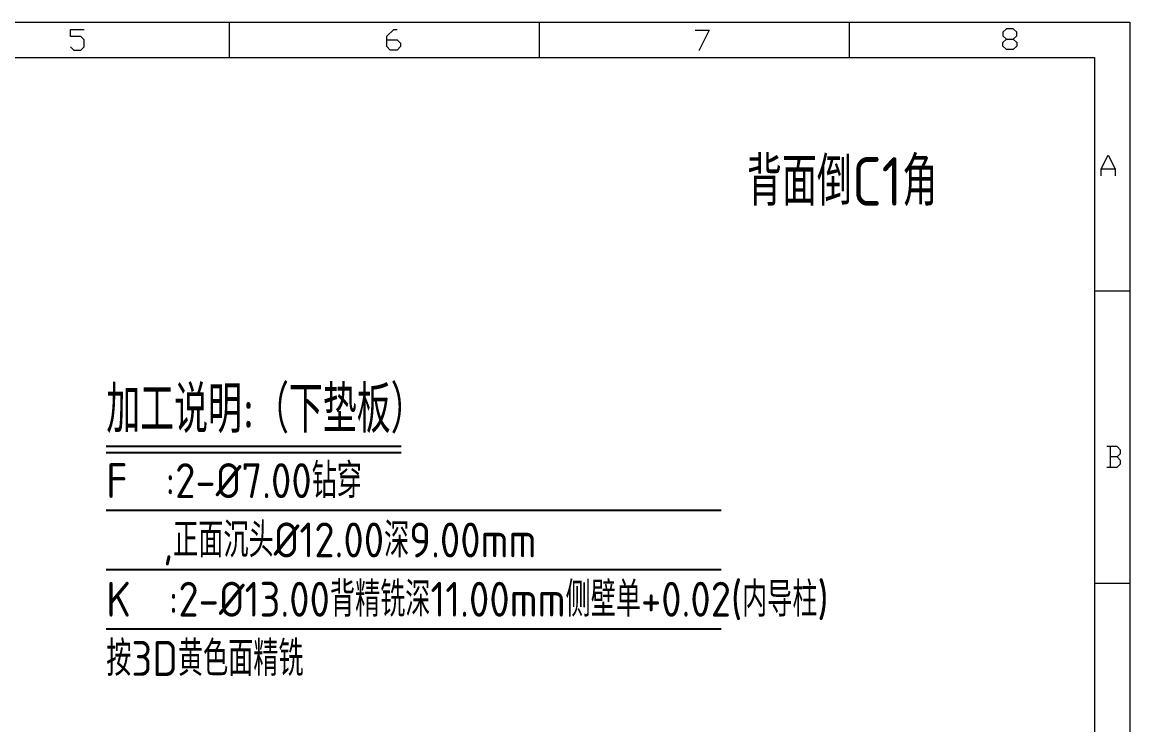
# Model space of a CAD drawing. Header units: millimetres. Extents: x 88508 to 142116, y -5268 to 20283.
# Drawn here: x 106314 to 106504.4, y -5095.4 to -4974.5 of the extents above; entities that cross this region are included whole.
import ezdxf
from ezdxf.enums import TextEntityAlignment as Align

# ---------------------------------------------------------------- set-up
doc = ezdxf.new("R2010")
doc.units = ezdxf.units.MM
doc.layers.add('TEXT', color=4, linetype='Continuous')
doc.styles.add('gbenor', font='gbenor.shx', dxfattribs={"bigfont": 'gbcbig.shx'})
doc.styles.add('GBENOR_', font='gbenor.shx', dxfattribs={"bigfont": 'gbcbig'})
doc.styles.add('TXT', font='txt.shx', dxfattribs={"width": 0.8, "bigfont": 'ctxt.shx'})

# ---------------------------------------------------------------- blocks, each defined once
blk = doc.blocks.new('U40')
at = {"color": 254, "lineweight": 18}
for p, q in [((0, 1783.5), (2530.2, 1783.5)), ((1589.1, 1783.5), (1589.1, 1746.5)), ((1913.1, 1783.5), (1913.1, 1746.5)), ((2237.1, 1783.5), (2237.1, 1746.5)), ((2530.2, 1783.5), (2530.2, 0)), ((37, 1746.5), (2493.2, 1746.5)), ((2493.2, 1746.5), (2493.2, 37)), ((2493.2, 1502.7), (2530.2, 1502.7)), ((2493.2, 1197.2), (2530.2, 1197.2))]:
    blk.add_line(p, q, dxfattribs=at)
at = {"color": 92, "lineweight": 18}
for points in [[(1423.4, 1757.7), (1427, 1754.1), (1434.2, 1754.1), (1437.8, 1757.7), (1437.8, 1764.9), (1434.2, 1768.5), (1423.4, 1768.5), (1423.4, 1775.7), (1437.8, 1775.7)], [(1753.9, 1765.1), (1764.7, 1765.1), (1768.3, 1761.5), (1768.3, 1757.9), (1764.7, 1754.3), (1757.5, 1754.3), (1753.9, 1757.9), (1753.9, 1768.7), (1761.1, 1775.9), (1764.7, 1775.9)], [(2076.2, 1775.2), (2090.6, 1775.2), (2079.8, 1753.6)], [(2408.4, 1765.7), (2412, 1762.1), (2412, 1758.5), (2408.4, 1754.9), (2401.2, 1754.9), (2397.6, 1758.5), (2397.6, 1762.1), (2401.2, 1765.7), (2408.4, 1765.7), (2412, 1769.3), (2412, 1772.9), (2408.4, 1776.5), (2401.2, 1776.5), (2397.6, 1772.9), (2397.6, 1769.3), (2401.2, 1765.7)], [(2500.4, 1622.8), (2500.4, 1630), (2507.6, 1644.4), (2514.8, 1630), (2514.8, 1622.8)], [(2500.4, 1630), (2514.8, 1630)], [(2516.9, 1329), (2520.5, 1332.6), (2520.5, 1336.2), (2516.9, 1339.8), (2506.1, 1339.8)], [(2509.7, 1339.8), (2509.7, 1318.2)], [(2506.1, 1318.2), (2516.9, 1318.2), (2520.5, 1321.8), (2520.5, 1325.4), (2516.9, 1329), (2509.7, 1329)]]:
    blk.add_lwpolyline(points, dxfattribs=at)
at = {"lineweight": 18, "style": 'GBENOR_'}
blk.add_attdef('文档路径', (2126, 386.9), '', height=17.8, dxfattribs=at)
at = {"lineweight": 20, "style": 'TXT'}
for tag, height, p in [('18-**-**', 16.3, (1866.6, 256.2)), ('客户名称', 16.1, (1741.1, 134, 0)), ('料厚:', 16.1, (1741.3, 93.2, 0))]:
    blk.add_attdef(tag, text='', height=height, dxfattribs=at).set_placement(p, align=Align.MIDDLE)
for tag, p, height in [('88888', (1850.9, 207.5), 14.9), ('材质:', (1691.2, 168, 0), 16.1), ('核准', (1869.4, 127.5, 0), 16.1), ('设计', (1868.8, 88.3, 0), 16.1), ('绘图', (1868.2, 49.1, 0), 16.1)]:
    blk.add_attdef(tag, p, '', height=height, dxfattribs=at)
for tag, p, height, width in [('3', (2234.7, 206.9), 15.8, 0.7), ('4', (2234.7, 167.4), 15.8, 0.7), ('核准日期', (2041.1, 124.2, 0), 16.1, 0.68), ('设计日期', (2041.1, 84.5, 0), 16.1, 0.68), ('1', (2251.9, 85.9), 14.6, 0.7), ('绘图日期', (2040.9, 46.4, 0), 16.1, 0.68), ('2', (2235, 49.2), 14.6, 0.7)]:
    blk.add_attdef(tag, p, '', height=height, dxfattribs=dict(at, width=width))

msp = doc.modelspace()

# ---------------------------------------------------------------- linework, layer by layer
at = {"layer": 'TEXT', "color": 3, "linetype": 'Continuous'}
for p, q in [((106328.437, -5047.495, 0), (106379.125, -5047.495, 0)), ((106328.437, -5048.545, 0), (106379.125, -5048.545, 0)), ((106328.437, -5058.505, 0), (106434.168, -5058.505, 0)), ((106328.437, -5068.705, 0), (106434.168, -5068.705, 0)), ((106328.437, -5078.905, 0), (106434.168, -5078.905, 0))]:
    msp.add_line(p, q, dxfattribs=at)

# ---------------------------------------------------------------- block references
at = {"ltscale": 3, "xscale": 0.1645687982536077, "yscale": 0.1645687982536077, "zscale": 0.1645687982536077}
msp.add_blockref('U40', (106088.044, -5268.044), dxfattribs=at)

# ---------------------------------------------------------------- texts
at = {"layer": 'TEXT', "color": 4, "lineweight": 18, "style": 'gbenor'}
msp.add_text('背面倒C1角', height=8.3562, dxfattribs=at).set_placement((106438.599, -5006.117))
at = {"layer": 'TEXT', "color": 4, "linetype": 'Continuous', "style": 'gbenor'}
for s, height, p in [('加工说明:（下垫板）', 8.1, (106328.437, -5045.185, 0)), ('F  :2-%%c7.00钻穿', 6, (106328.437, -5056.405, 0)), ('   ,正面沉头%%c12.00深9.00mm', 6, (106328.437, -5066.605, 0))]:
    msp.add_text(s, height=height, dxfattribs=at).set_placement(p)
at = {"layer": 'TEXT', "color": 2, "linetype": 'Continuous', "style": 'gbenor'}
for s, p in [('K  :2-%%C13.00背精铣深11.00mm侧壁单+0.02(内导柱)', (106328.437, -5076.805, 0)), ('按3D黄色面精铣', (106328.437, -5086.99, 0))]:
    msp.add_text(s, height=6, dxfattribs=at).set_placement(p)

doc.saveas('drawing.dxf')
